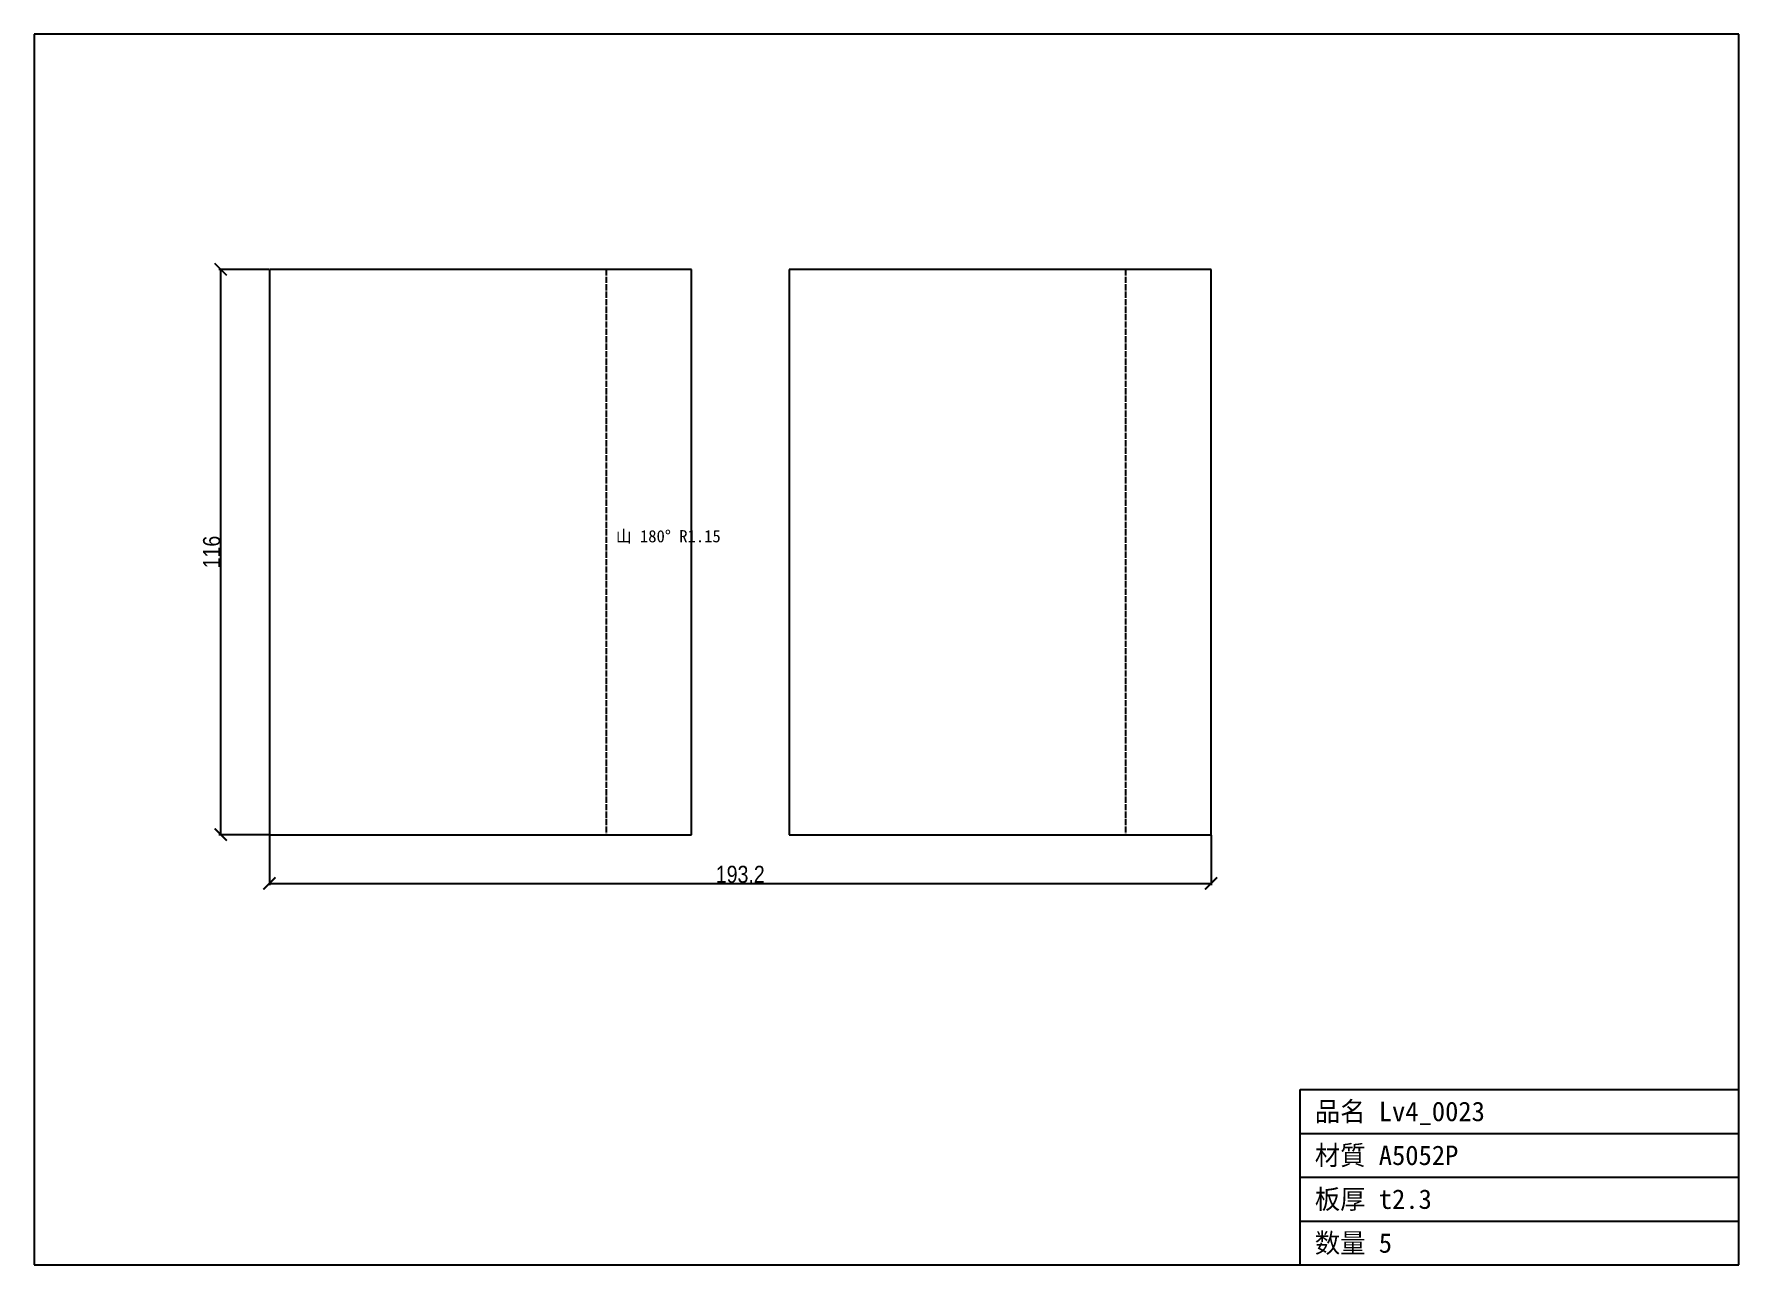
# Model space of a CAD drawing. Header units: millimetres. Extents: x -48 to 301, y -88 to 164.
import ezdxf

# ---------------------------------------------------------------- set-up
doc = ezdxf.new("R2010")
doc.units = ezdxf.units.MM
doc.linetypes.add('DASHED', pattern=[1.524, 1.27, -0.254])
for name, color, linetype in [('BEND', 7, 'Continuous'), ('CUT', 7, 'Continuous'), ('DIM', 7, 'Continuous'), ('FRAME', 7, 'Continuous'), ('TEXT', 7, 'Continuous')]:
    doc.layers.add(name, color=color, linetype=linetype)
doc.styles.add('OpenSansCondensed-Light', font='OpenSansCondensed-Light.ttf')
doc.dimstyles.new('EZDXF', dxfattribs={"dimtxt": 0.25, "dimasz": 0.175, "dimexe": 0.375, "dimexo": 0.125, "dimgap": 0.1, "dimtad": 1, "dimlfac": 100, "dimzin": 12, "dimdsep": 46, "dimtxsty": 'OpenSansCondensed-Light', "dimblk": 'ARCHTICK', "dimcen": 2.5, "dimazin": 3, "dimtfac": 0.5, "dimtmove": 2, "dimatfit": 3})

# ---------------------------------------------------------------- blocks, each defined once
blk = doc.blocks.new('_ARCHTICK')
at = {"color": 0, "linetype": 'BYBLOCK', "const_width": 0.15}
blk.add_lwpolyline([(-0.5, -0.5), (0.5, 0.5)], dxfattribs=at)

msp = doc.modelspace()

# ---------------------------------------------------------------- linework, layer by layer
at = {"layer": 'BEND', "color": 3, "linetype": 'DASHED'}
for p, q in [((69.05, 116.01), (69.05, 0)), ((175.63, 116.01), (175.63, 0))]:
    msp.add_line(p, q, dxfattribs=at)
at = {"layer": 'CUT'}
for p, q in [((0, 116.01), (0, 0)), ((86.58, 116.01), (0, 116.01)), ((86.58, 0), (86.58, 116.01)), ((106.58, 116.01), (106.58, 0)), ((193.15, 116.01), (106.58, 116.01)), ((193.15, 0), (193.15, 116.01)), ((0, 0), (86.58, 0)), ((106.58, 0), (193.15, 0))]:
    msp.add_line(p, q, dxfattribs=at)
at = {"layer": 'FRAME'}
for p, q in [((301.44, 164.3), (-48.29, 164.3)), ((-48.29, 164.3), (-48.29, -88.29)), ((301.44, -88.29), (301.44, 164.3)), ((211.44, -88.29), (211.44, -52.29)), ((211.44, -52.29), (301.44, -52.29)), ((211.44, -61.29), (301.44, -61.29)), ((211.44, -70.29), (301.44, -70.29)), ((211.44, -79.29), (301.44, -79.29)), ((-48.29, -88.29), (301.44, -88.29))]:
    msp.add_line(p, q, dxfattribs=at)

# ---------------------------------------------------------------- texts
at = {"layer": 'TEXT'}
for s, height, p in [('山 180° R1.15', 2.5, (71.05, 60)), ('品名 Lv4_0023', 4, (214.44, -58.79)), ('材質 A5052P', 4, (214.44, -67.79)), ('板厚 t2.3', 4, (214.44, -76.79)), ('数量 5', 4, (214.44, -85.79))]:
    msp.add_text(s, height=height, dxfattribs=at).set_placement(p)

# ---------------------------------------------------------------- dimensions: what is measured, and where the dimension line sits
at = {"layer": 'DIM'}
msp.add_linear_dim(base=(-10, 0), p1=(0, 0), p2=(0, 116.01), angle=90, dimstyle='EZDXF', override={"dimtxt": 3.5, "dimasz": 2.5, "dimdec": 1, "dimlfac": 1}, dxfattribs=at).render()
msp.add_linear_dim(base=(0, -10), p1=(0, 0), p2=(193.1505, 0), dimstyle='EZDXF', override={"dimtxt": 3.5, "dimasz": 2.5, "dimdec": 1, "dimlfac": 1}, dxfattribs=at).render()

doc.saveas('drawing.dxf')
